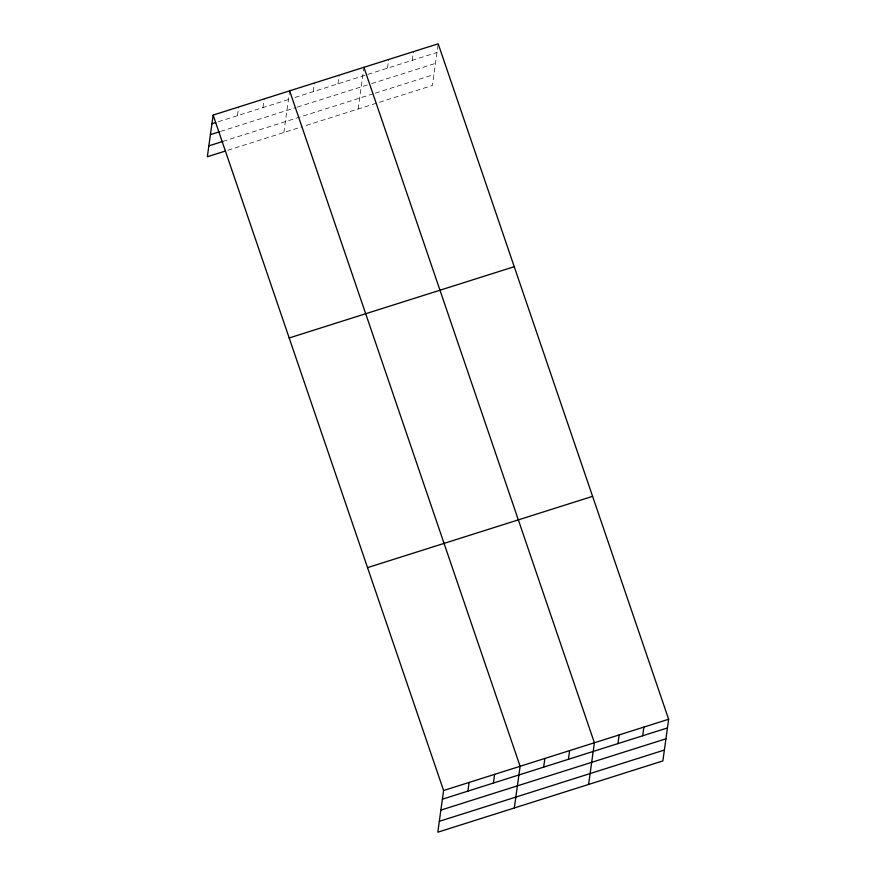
<?xml version="1.0" encoding="UTF-8"?>
<svg xmlns="http://www.w3.org/2000/svg" width="876" height="876" viewBox="0 0 876 876"><rect width="100%" height="100%" fill="white"/><g stroke="black" fill="none" stroke-linecap="round" stroke-linejoin="round"><path stroke-width="0.66" stroke-dasharray="4.38 3.29" d="M237.429 115.676L238.633 106.992M262.942 107.595L264.147 98.911M283.868 132.517L289.474 92.079M313.203 91.673L314.407 83.001M337.961 83.844L339.165 75.161M358.142 108.996L363.748 68.558M387.477 68.164L388.681 59.48M412.224 60.324L413.428 51.64M438.022 45.037L432.405 85.476L303.414 126.33M218.299 121.731L288.445 99.514M294.96 97.455L366.628 74.767M367.931 74.351L436.982 52.483M220.621 131.411L296.055 107.518M297.358 107.102L370.329 83.997M371.632 83.592L435.471 63.368M222.887 141.419L373.975 93.568M375.278 93.152L433.916 74.591M227.749 150.289L302.11 126.735"/><path stroke-width="1.31" d="M213.131 115.074L443.595 790.524L437.814 832.2L662.869 760.926L668.651 719.251L438.186 43.8L213.131 115.074L207.349 156.749L225.198 151.099M467.894 791.127L469.098 782.443M493.407 783.045L494.611 774.362M514.332 807.968L520.114 766.292L289.649 90.841M543.668 767.135L544.872 758.452M568.425 759.295L569.63 750.612M588.606 784.447L594.388 742.771L363.923 67.321M617.941 743.615L619.146 734.931M642.688 735.774L643.893 727.091M211.926 123.746L215.748 122.541M210.415 134.641L219.339 131.816M208.86 145.854L222.887 141.419M289.179 337.972L514.245 266.698M367.537 567.626L592.603 496.353M443.595 790.524L668.651 719.251M442.391 799.197L667.446 727.934M440.88 810.092L665.935 738.818M439.325 821.316L664.38 750.042"/></g></svg>
